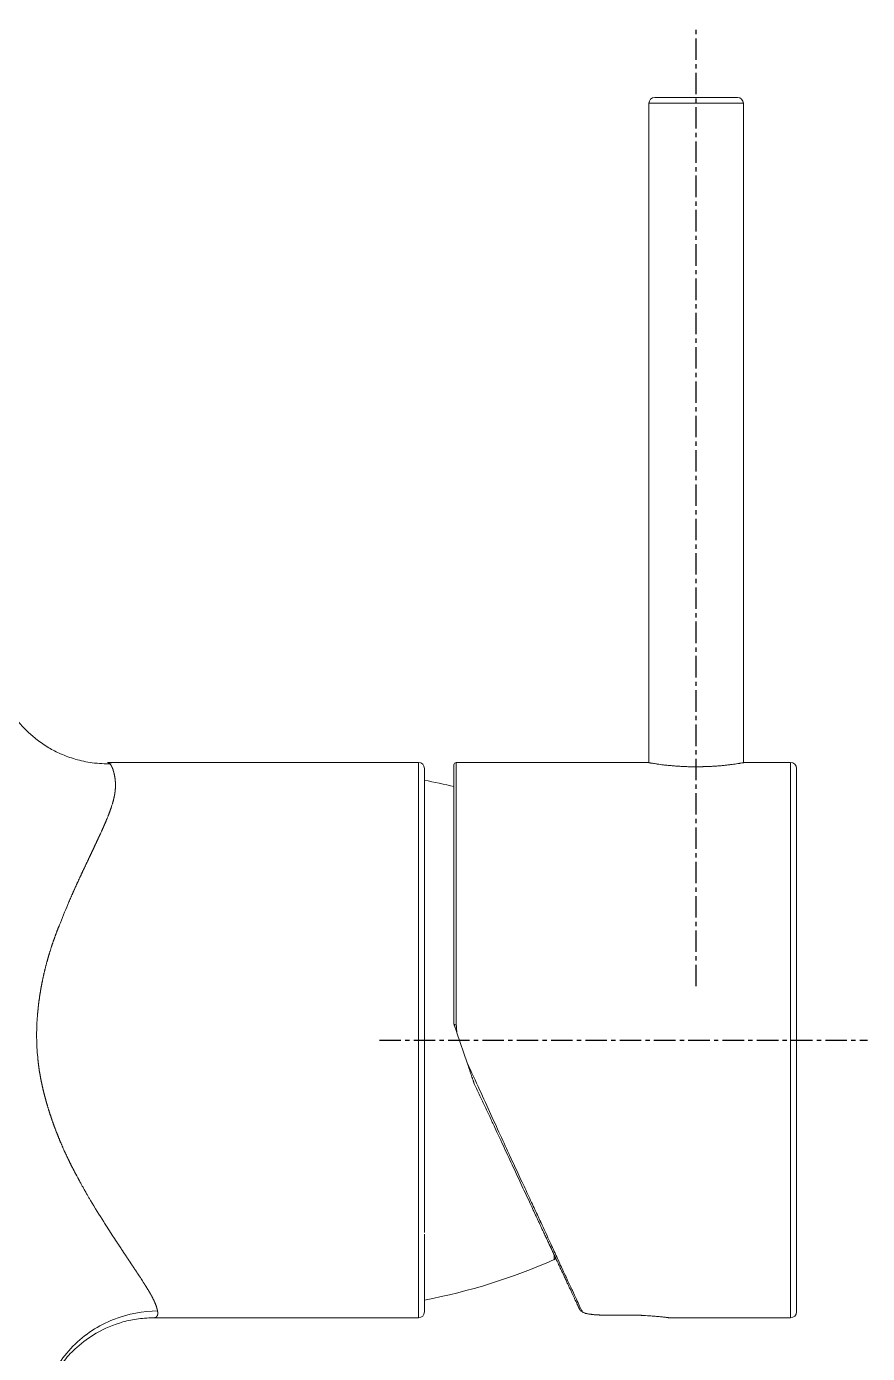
# Model space of a CAD drawing. Header units: inches. Extents: x 21126 to 21898, y -6726 to -5634.
# Drawn here: x 21297.1 to 21368.3, y -6218.8 to -6106.5 of the extents above; entities that cross this region are included whole.
import ezdxf

# ---------------------------------------------------------------- set-up
doc = ezdxf.new("R2010")
doc.units = ezdxf.units.IN
doc.header["$LTSCALE"] = 4.84
doc.header["$MEASUREMENT"] = 0
doc.linetypes.add('CENTER', pattern=[0.6, 0.375, -0.075, 0.075, -0.075])
doc.linetypes.add('CENTER2', pattern=[28.575, 19.05, -3.175, 3.175, -3.175])
doc.layers.get('0').update_dxf_attribs({"linetype": 'CONTINUOUS', "lineweight": 13})
doc.layers.add('2', color=1, linetype='CENTER2')

msp = doc.modelspace()

# ---------------------------------------------------------------- linework, layer by layer
at = {"linetype": 'Continuous'}
for p, q in [((21349.76, -6113.01), (21353.76, -6113.01)), ((21349.76, -6113.01), (21349.76, -6168.83)), ((21353.76, -6112.51), (21350.26, -6112.51)), ((21357.26, -6112.51), (21353.76, -6112.51)), ((21353.76, -6113.01), (21357.76, -6113.01)), ((21357.76, -6168.83), (21357.76, -6113.01)), ((21303.92, -6168.81), (21330.26, -6168.81)), ((21330.26, -6168.81), (21330.26, -6175.7)), ((21333.26, -6169.01), (21333.26, -6190.97)), ((21333.46, -6168.81), (21333.46, -6190.97)), ((21349.66, -6168.81), (21333.46, -6168.81)), ((21361.76, -6168.81), (21357.81, -6168.81)), ((21361.76, -6168.81), (21361.76, -6215.81)), ((21362.26, -6169.31), (21362.26, -6215.31)), ((21330.76, -6170.31), (21330.76, -6170.83)), ((21330.76, -6172.18), (21330.76, -6172.86)), ((21330.26, -6175.7), (21330.26, -6192.31)), ((21330.76, -6177.03), (21330.76, -6179.4)), ((21330.76, -6185.78), (21330.76, -6187.54)), ((21334.38, -6194.24), (21333.51, -6191.69)), ((21330.26, -6192.31), (21330.26, -6208.93)), ((21330.76, -6193.73), (21330.76, -6196.69)), ((21330.76, -6203.35), (21330.76, -6204.84)), ((21330.26, -6208.93), (21330.26, -6215.81)), ((21330.76, -6209.99), (21330.76, -6208.72)), ((21330.76, -6209.99), (21330.76, -6211.37)), ((21341.74, -6210.57), (21341.74, -6210.89)), ((21346.15, -6215.59), (21348.26, -6215.59)), ((21346.23, -6215.59), (21348.26, -6215.59)), ((21348.26, -6215.59), (21348.26, -6215.59)), ((21348.26, -6215.59), (21348.26, -6215.59)), ((21330.26, -6215.81), (21307.82, -6215.81)), ((21307.82, -6215.81), (21330.26, -6215.81)), ((21351.46, -6215.81), (21361.76, -6215.81))]:
    msp.add_line(p, q, dxfattribs=at)
for centre, radius, start, end in [((21350.26, -6113.01), 0.5, 90, 180), ((21357.26, -6113.01), 0.5, 0, 90), ((21330.26, -6169.31), 0.5, 0, 90), ((21333.46, -6169.01), 0.2, 90, 180), ((21361.76, -6169.31), 0.5, 0, 90), ((21321.47, -6219.44), 50, 76.353, 79.2841), ((21321.47, -6165.18), 50, 280.7159, 293.9144), ((21341.61, -6210.62), 0.3, 293.9142, 329.9257), ((21330.26, -6215.31), 0.5, 270, 0), ((21361.76, -6215.31), 0.5, 270, 0)]:
    msp.add_arc(centre, radius, start, end, dxfattribs=at)
msp.add_ellipse((21333.46, -6190.98), major_axis=(0.2, 0), ratio=0.057089, start_param=1.570796, end_param=2.976802, dxfattribs=at)
for points, degree, knots in [([(21304.25, -6168.91), (21303.71, -6168.93), (21302.68, -6168.87), (21301.24, -6168.57), (21300.01, -6168.12), (21298.92, -6167.56), (21298, -6166.93), (21297.18, -6166.23), (21296.39, -6165.41), (21295.77, -6164.55), (21295.32, -6163.77), (21295.05, -6163.2), (21294.84, -6162.66), (21294.69, -6162.18), (21294.62, -6161.82), (21294.61, -6161.67), (21294.61, -6161.63)], 3, [0, 0, 0, 0, 0.090441, 0.173996, 0.248688, 0.31309, 0.381424, 0.441282, 0.500122, 0.586338, 0.632955, 0.687804, 0.752592, 0.828422, 0.915735, 1, 1, 1, 1]), ([(21303.92, -6168.81), (21303.92, -6168.81), (21303.93, -6168.81), (21303.93, -6168.82), (21303.94, -6168.82), (21303.95, -6168.82), (21303.96, -6168.82), (21303.97, -6168.82), (21303.97, -6168.82), (21303.98, -6168.82), (21303.99, -6168.83), (21304, -6168.83), (21304.01, -6168.83), (21304.01, -6168.83), (21304.02, -6168.84), (21304.03, -6168.84), (21304.04, -6168.85), (21304.05, -6168.85), (21304.05, -6168.86), (21304.06, -6168.86), (21304.07, -6168.87), (21304.08, -6168.87), (21304.09, -6168.88), (21304.09, -6168.88), (21304.1, -6168.89), (21304.11, -6168.9), (21304.12, -6168.9), (21304.12, -6168.91), (21304.13, -6168.91), (21304.13, -6168.92)], 3, [0, 0, 0, 0, 0.036539, 0.073185, 0.109939, 0.146799, 0.183767, 0.220843, 0.258025, 0.295315, 0.332712, 0.370217, 0.407829, 0.445548, 0.483374, 0.521308, 0.559349, 0.597497, 0.635752, 0.674115, 0.712586, 0.751163, 0.789848, 0.82864, 0.86754, 0.906547, 0.945661, 0.984882, 1, 1, 1, 1]), ([(21304.13, -6168.92), (21304.13, -6168.92), (21304.14, -6168.92), (21304.14, -6168.93), (21304.15, -6168.94), (21304.16, -6168.95), (21304.16, -6168.95), (21304.17, -6168.96)], 3, [0, 0, 0, 0, 0.132598, 0.348567, 0.565123, 0.782268, 1, 1, 1, 1]), ([(21304.19, -6168.98), (21304.19, -6168.99), (21304.2, -6168.99), (21304.2, -6169), (21304.21, -6169.01), (21304.22, -6169.02), (21304.22, -6169.03), (21304.23, -6169.04), (21304.23, -6169.05), (21304.24, -6169.06), (21304.25, -6169.07), (21304.25, -6169.08), (21304.26, -6169.09), (21304.26, -6169.1), (21304.27, -6169.11), (21304.27, -6169.12), (21304.28, -6169.13), (21304.28, -6169.14), (21304.29, -6169.15), (21304.29, -6169.16), (21304.3, -6169.17), (21304.3, -6169.18), (21304.31, -6169.19), (21304.31, -6169.2), (21304.32, -6169.21), (21304.32, -6169.22), (21304.33, -6169.24), (21304.33, -6169.25), (21304.34, -6169.26), (21304.34, -6169.27), (21304.35, -6169.28), (21304.35, -6169.29), (21304.36, -6169.3), (21304.36, -6169.31), (21304.36, -6169.32), (21304.36, -6169.32)], 3, [0, 0, 0, 0, 0.035481, 0.070638, 0.105472, 0.139982, 0.174168, 0.208031, 0.24157, 0.274785, 0.307677, 0.340245, 0.37249, 0.404411, 0.436008, 0.467282, 0.498232, 0.528859, 0.559162, 0.589141, 0.618797, 0.648129, 0.677138, 0.705822, 0.734184, 0.762222, 0.789936, 0.817326, 0.844393, 0.871137, 0.897556, 0.923653, 0.949425, 0.974874, 1, 1, 1, 1]), ([(21304.39, -6169.39), (21304.39, -6169.4), (21304.4, -6169.41), (21304.4, -6169.42), (21304.41, -6169.44), (21304.41, -6169.46), (21304.42, -6169.48), (21304.42, -6169.5), (21304.43, -6169.52), (21304.44, -6169.54), (21304.44, -6169.55), (21304.45, -6169.57), (21304.45, -6169.59), (21304.46, -6169.61), (21304.46, -6169.63), (21304.47, -6169.65), (21304.47, -6169.67), (21304.48, -6169.7), (21304.48, -6169.72), (21304.49, -6169.74), (21304.49, -6169.76), (21304.5, -6169.78), (21304.5, -6169.8), (21304.51, -6169.83), (21304.51, -6169.85), (21304.52, -6169.86), (21304.52, -6169.87)], 3, [0, 0, 0, 0, 0.041802, 0.083593, 0.125372, 0.167139, 0.208894, 0.250637, 0.292368, 0.334087, 0.375795, 0.417491, 0.459175, 0.500847, 0.542508, 0.584156, 0.625793, 0.667419, 0.709032, 0.750634, 0.792224, 0.833803, 0.875369, 0.916925, 0.958468, 1, 1, 1, 1]), ([(21349.66, -6168.81), (21349.66, -6168.81), (21349.67, -6168.81), (21349.7, -6168.82), (21349.74, -6168.82), (21349.8, -6168.83), (21349.85, -6168.84), (21349.86, -6168.84), (21349.88, -6168.85), (21349.89, -6168.85), (21349.93, -6168.85), (21349.95, -6168.86), (21350.03, -6168.87), (21350.14, -6168.89), (21350.28, -6168.91), (21350.39, -6168.93), (21350.45, -6168.93), (21350.51, -6168.94), (21350.55, -6168.95), (21350.57, -6168.95), (21350.68, -6168.97), (21350.86, -6168.99), (21351.16, -6169.03), (21351.37, -6169.05), (21351.54, -6169.06), (21351.6, -6169.07), (21351.71, -6169.08), (21351.77, -6169.09), (21351.95, -6169.1), (21352.19, -6169.12), (21352.44, -6169.13), (21352.63, -6169.14), (21352.7, -6169.15), (21352.8, -6169.15), (21352.83, -6169.15), (21352.9, -6169.15), (21352.93, -6169.16), (21353.09, -6169.16), (21353.36, -6169.17), (21353.63, -6169.17), (21353.9, -6169.17), (21354.03, -6169.17), (21354.2, -6169.17), (21354.23, -6169.17), (21354.3, -6169.16), (21354.4, -6169.16), (21354.5, -6169.16), (21354.7, -6169.15), (21354.96, -6169.14), (21355.21, -6169.13), (21355.39, -6169.11), (21355.46, -6169.11), (21355.58, -6169.1), (21355.64, -6169.1), (21355.82, -6169.08), (21356.05, -6169.06), (21356.26, -6169.04), (21356.41, -6169.02), (21356.49, -6169.01), (21356.57, -6169), (21356.61, -6169), (21356.64, -6168.99), (21356.76, -6168.98), (21356.85, -6168.97), (21357.02, -6168.94), (21357.18, -6168.92), (21357.31, -6168.9), (21357.39, -6168.89), (21357.41, -6168.89), (21357.44, -6168.88), (21357.45, -6168.88), (21357.5, -6168.87), (21357.52, -6168.87), (21357.6, -6168.85), (21357.69, -6168.84), (21357.76, -6168.83), (21357.8, -6168.82), (21357.81, -6168.82), (21357.83, -6168.82), (21357.84, -6168.82), (21357.84, -6168.81), (21357.86, -6168.81), (21357.86, -6168.81), (21357.86, -6168.81), (21357.86, -6168.81), (21357.86, -6168.81)], 3, [0, 0, 0, 0, 0.031245, 0.031245, 0.06249, 0.093736, 0.093736, 0.101547, 0.101547, 0.109358, 0.109358, 0.124981, 0.124981, 0.156226, 0.187471, 0.187471, 0.203094, 0.210905, 0.210905, 0.218716, 0.218716, 0.249962, 0.281207, 0.312452, 0.312452, 0.328075, 0.328075, 0.343697, 0.343697, 0.374942, 0.406188, 0.406188, 0.42181, 0.42181, 0.429622, 0.429622, 0.437433, 0.437433, 0.468678, 0.499923, 0.499923, 0.531168, 0.531168, 0.53898, 0.53898, 0.546791, 0.562414, 0.562414, 0.593659, 0.624904, 0.624904, 0.640527, 0.640527, 0.656149, 0.656149, 0.687394, 0.71864, 0.71864, 0.734262, 0.742074, 0.742074, 0.749885, 0.749885, 0.78113, 0.78113, 0.812375, 0.84362, 0.84362, 0.851432, 0.851432, 0.859243, 0.859243, 0.874866, 0.874866, 0.906111, 0.937356, 0.937356, 0.952979, 0.96079, 0.96079, 0.968601, 0.968601, 0.999847, 0.999847, 1, 1, 1, 1]), ([(21304.61, -6170.65), (21304.61, -6170.66), (21304.61, -6170.68), (21304.61, -6170.7), (21304.61, -6170.73), (21304.61, -6170.75), (21304.61, -6170.78), (21304.61, -6170.8), (21304.61, -6170.83), (21304.61, -6170.85), (21304.61, -6170.88), (21304.6, -6170.91), (21304.6, -6170.93), (21304.6, -6170.96), (21304.6, -6170.98), (21304.6, -6171.01), (21304.6, -6171.04), (21304.59, -6171.06), (21304.59, -6171.09), (21304.59, -6171.12), (21304.59, -6171.15), (21304.58, -6171.17), (21304.58, -6171.2), (21304.58, -6171.23), (21304.57, -6171.25), (21304.57, -6171.28), (21304.57, -6171.31), (21304.56, -6171.34), (21304.56, -6171.37), (21304.55, -6171.39), (21304.55, -6171.42), (21304.55, -6171.45), (21304.54, -6171.48), (21304.54, -6171.51), (21304.53, -6171.54), (21304.53, -6171.57), (21304.52, -6171.6), (21304.52, -6171.63), (21304.51, -6171.65), (21304.5, -6171.68), (21304.5, -6171.71), (21304.49, -6171.74), (21304.48, -6171.77), (21304.48, -6171.8), (21304.47, -6171.83), (21304.46, -6171.86), (21304.46, -6171.89), (21304.45, -6171.92), (21304.44, -6171.95), (21304.43, -6171.98), (21304.43, -6172.01), (21304.42, -6172.05), (21304.41, -6172.08), (21304.4, -6172.11), (21304.39, -6172.14), (21304.39, -6172.17), (21304.38, -6172.2), (21304.37, -6172.23), (21304.36, -6172.26), (21304.35, -6172.29), (21304.35, -6172.3)], 3, [0, 0, 0, 0, 0.017624, 0.035233, 0.052825, 0.070402, 0.087963, 0.105509, 0.12304, 0.140555, 0.158056, 0.175541, 0.193012, 0.210468, 0.22791, 0.245337, 0.262751, 0.28015, 0.297535, 0.314906, 0.332264, 0.349608, 0.366938, 0.384256, 0.40156, 0.418851, 0.43613, 0.453395, 0.470648, 0.487889, 0.505117, 0.522333, 0.539537, 0.556729, 0.573909, 0.591078, 0.608235, 0.625381, 0.642516, 0.659639, 0.676752, 0.693853, 0.710944, 0.728025, 0.745095, 0.762155, 0.779205, 0.796245, 0.813275, 0.830296, 0.847307, 0.864308, 0.8813, 0.898284, 0.915258, 0.932223, 0.94918, 0.966128, 0.983068, 1, 1, 1, 1]), ([(21304.52, -6169.87), (21304.52, -6169.88), (21304.52, -6169.89), (21304.53, -6169.92), (21304.53, -6169.94), (21304.53, -6169.96), (21304.54, -6169.99), (21304.54, -6170.01), (21304.55, -6170.03), (21304.55, -6170.06), (21304.55, -6170.08), (21304.56, -6170.11), (21304.56, -6170.13), (21304.57, -6170.16), (21304.57, -6170.19), (21304.57, -6170.2), (21304.57, -6170.21)], 3, [0, 0, 0, 0, 0.068606, 0.137647, 0.207121, 0.277029, 0.347372, 0.418149, 0.48936, 0.561005, 0.633084, 0.705599, 0.778547, 0.85193, 0.925748, 1, 1, 1, 1]), ([(21304.59, -6170.3), (21304.59, -6170.31), (21304.59, -6170.33), (21304.59, -6170.35), (21304.59, -6170.38), (21304.59, -6170.4), (21304.6, -6170.43), (21304.6, -6170.45), (21304.6, -6170.48), (21304.6, -6170.51), (21304.6, -6170.54), (21304.6, -6170.56), (21304.61, -6170.59), (21304.61, -6170.61), (21304.61, -6170.62)], 3, [0, 0, 0, 0, 0.079387, 0.15949, 0.240309, 0.321846, 0.4041, 0.487071, 0.570761, 0.65517, 0.740298, 0.826145, 0.912712, 1, 1, 1, 1]), ([(21330.76, -6169.78), (21330.76, -6169.91), (21330.76, -6170.06), (21330.76, -6170.2), (21330.76, -6170.38), (21330.76, -6170.54), (21330.76, -6170.9), (21330.76, -6171.08)], 2, [0, 0, 0, 0.25, 0.25, 0.5, 0.5, 0.75, 1, 1, 1]), ([(21304.28, -6172.53), (21304.27, -6172.54), (21304.26, -6172.57), (21304.25, -6172.6), (21304.24, -6172.64), (21304.23, -6172.67), (21304.22, -6172.71), (21304.2, -6172.74), (21304.19, -6172.78), (21304.18, -6172.82), (21304.16, -6172.86), (21304.15, -6172.89), (21304.14, -6172.93), (21304.12, -6172.97), (21304.11, -6173.01), (21304.09, -6173.05), (21304.08, -6173.09), (21304.06, -6173.13), (21304.05, -6173.17), (21304.03, -6173.21), (21304.01, -6173.25), (21304, -6173.3), (21303.99, -6173.33), (21303.98, -6173.34)], 3, [0, 0, 0, 0, 0.044273, 0.088879, 0.133817, 0.179089, 0.224694, 0.270633, 0.316906, 0.363514, 0.410456, 0.457734, 0.505348, 0.553297, 0.601582, 0.650204, 0.699162, 0.748458, 0.798091, 0.848061, 0.898369, 0.949015, 1, 1, 1, 1]), ([(21303.89, -6173.57), (21303.88, -6173.58), (21303.87, -6173.61), (21303.85, -6173.65), (21303.83, -6173.7), (21303.82, -6173.74), (21303.8, -6173.79), (21303.78, -6173.83), (21303.76, -6173.88), (21303.74, -6173.92), (21303.72, -6173.96), (21303.7, -6174.01), (21303.68, -6174.06), (21303.66, -6174.1), (21303.64, -6174.15), (21303.62, -6174.19), (21303.6, -6174.24), (21303.58, -6174.28), (21303.56, -6174.33), (21303.54, -6174.38), (21303.52, -6174.42), (21303.5, -6174.47), (21303.48, -6174.52), (21303.45, -6174.56), (21303.43, -6174.61), (21303.42, -6174.64), (21303.41, -6174.66)], 3, [0, 0, 0, 0, 0.041301, 0.082632, 0.123993, 0.165386, 0.20681, 0.248265, 0.289751, 0.331269, 0.372819, 0.414401, 0.456015, 0.497661, 0.53934, 0.581052, 0.622796, 0.664573, 0.706383, 0.748227, 0.790105, 0.832016, 0.87396, 0.915939, 0.957952, 1, 1, 1, 1]), ([(21330.76, -6173.15), (21330.76, -6173.51), (21330.76, -6173.87), (21330.76, -6174.22), (21330.76, -6174.61), (21330.76, -6174.98), (21330.76, -6175.72), (21330.76, -6176.05)], 2, [0, 0, 0, 0.25, 0.25, 0.5, 0.5, 0.75, 1, 1, 1]), ([(21303.33, -6174.84), (21303.32, -6174.86), (21303.31, -6174.89), (21303.29, -6174.93), (21303.26, -6174.98), (21303.24, -6175.03), (21303.22, -6175.08), (21303.2, -6175.12), (21303.18, -6175.17), (21303.15, -6175.22), (21303.13, -6175.27), (21303.11, -6175.32), (21303.08, -6175.37), (21303.06, -6175.42), (21303.04, -6175.47), (21303.01, -6175.52), (21302.99, -6175.57), (21302.96, -6175.63), (21302.94, -6175.68), (21302.91, -6175.73), (21302.89, -6175.78), (21302.86, -6175.84), (21302.84, -6175.89), (21302.81, -6175.94), (21302.79, -6176), (21302.76, -6176.05), (21302.74, -6176.11), (21302.71, -6176.16), (21302.68, -6176.22), (21302.66, -6176.28), (21302.63, -6176.33), (21302.6, -6176.39), (21302.58, -6176.45), (21302.55, -6176.5), (21302.52, -6176.56), (21302.49, -6176.62), (21302.47, -6176.68), (21302.44, -6176.74), (21302.41, -6176.8), (21302.38, -6176.86), (21302.35, -6176.92), (21302.32, -6176.98), (21302.3, -6177.04), (21302.27, -6177.1), (21302.24, -6177.17), (21302.21, -6177.23), (21302.18, -6177.29), (21302.15, -6177.35), (21302.12, -6177.42), (21302.09, -6177.48), (21302.06, -6177.55), (21302.03, -6177.61), (21302, -6177.68), (21301.96, -6177.74), (21301.93, -6177.81), (21301.9, -6177.87), (21301.87, -6177.94), (21301.84, -6178.01), (21301.81, -6178.08), (21301.78, -6178.12), (21301.77, -6178.14)], 3, [0, 0, 0, 0, 0.015269, 0.030607, 0.046014, 0.061489, 0.077033, 0.092647, 0.108329, 0.12408, 0.1399, 0.155789, 0.171747, 0.187774, 0.20387, 0.220035, 0.236269, 0.252573, 0.268945, 0.285387, 0.301898, 0.318478, 0.335127, 0.351846, 0.368634, 0.385491, 0.402417, 0.419413, 0.436478, 0.453613, 0.470817, 0.48809, 0.505433, 0.522845, 0.540327, 0.557878, 0.575499, 0.593189, 0.610949, 0.628779, 0.646678, 0.664646, 0.682684, 0.700792, 0.71897, 0.737217, 0.755534, 0.77392, 0.792376, 0.810902, 0.829498, 0.848163, 0.866899, 0.885704, 0.904578, 0.923523, 0.942537, 0.961622, 0.980776, 1, 1, 1, 1]), ([(21301.57, -6178.58), (21301.56, -6178.6), (21301.54, -6178.64), (21301.51, -6178.71), (21301.48, -6178.77), (21301.45, -6178.84), (21301.42, -6178.91), (21301.39, -6178.97), (21301.36, -6179.04), (21301.33, -6179.11), (21301.3, -6179.17), (21301.27, -6179.24), (21301.24, -6179.31), (21301.2, -6179.38), (21301.17, -6179.45), (21301.14, -6179.52), (21301.11, -6179.59), (21301.08, -6179.66), (21301.05, -6179.73), (21301.02, -6179.8), (21300.99, -6179.87), (21300.96, -6179.94), (21300.92, -6180.01), (21300.89, -6180.08), (21300.86, -6180.15), (21300.84, -6180.2), (21300.83, -6180.23)], 3, [0, 0, 0, 0, 0.040538, 0.081173, 0.121907, 0.162739, 0.203669, 0.244698, 0.285824, 0.327049, 0.368372, 0.409793, 0.451313, 0.49293, 0.534646, 0.57646, 0.618372, 0.660382, 0.702491, 0.744698, 0.787003, 0.829406, 0.871907, 0.914506, 0.957204, 1, 1, 1, 1]), ([(21301.77, -6178.14), (21301.77, -6178.15), (21301.76, -6178.18), (21301.73, -6178.24), (21301.7, -6178.3), (21301.68, -6178.35), (21301.66, -6178.4), (21301.64, -6178.43), (21301.62, -6178.47), (21301.61, -6178.5), (21301.59, -6178.54), (21301.58, -6178.57), (21301.57, -6178.58)], 3, [0, 0, 0, 0, 0.051814, 0.203031, 0.375777, 0.499728, 0.582887, 0.666133, 0.749467, 0.83289, 0.916401, 1, 1, 1, 1]), ([(21330.76, -6179.62), (21330.76, -6180.15), (21330.76, -6180.64), (21330.76, -6181.13), (21330.76, -6181.66), (21330.76, -6182.14), (21330.76, -6183.1), (21330.76, -6183.52)], 2, [0, 0, 0, 0.25, 0.25, 0.5, 0.5, 0.75, 1, 1, 1]), ([(21299.84, -6182.62), (21299.83, -6182.64), (21299.81, -6182.68), (21299.79, -6182.74), (21299.76, -6182.81), (21299.74, -6182.87), (21299.72, -6182.93), (21299.69, -6183), (21299.67, -6183.06), (21299.64, -6183.12), (21299.62, -6183.18), (21299.6, -6183.24), (21299.57, -6183.31), (21299.55, -6183.37), (21299.53, -6183.43), (21299.51, -6183.49), (21299.48, -6183.55), (21299.46, -6183.61), (21299.44, -6183.67), (21299.42, -6183.73), (21299.4, -6183.79), (21299.38, -6183.85), (21299.35, -6183.91), (21299.33, -6183.97), (21299.31, -6184.03), (21299.29, -6184.09), (21299.27, -6184.15), (21299.25, -6184.21), (21299.23, -6184.27), (21299.21, -6184.32), (21299.2, -6184.36), (21299.19, -6184.38)], 3, [0, 0, 0, 0, 0.036798, 0.073431, 0.109897, 0.146198, 0.182332, 0.218301, 0.254105, 0.289743, 0.325215, 0.360522, 0.395664, 0.43064, 0.465451, 0.500096, 0.534577, 0.568892, 0.603042, 0.637028, 0.670848, 0.704504, 0.737995, 0.771321, 0.804483, 0.83748, 0.870312, 0.902981, 0.935485, 0.967824, 1, 1, 1, 1]), ([(21299.07, -6184.78), (21299.06, -6184.8), (21299.05, -6184.84), (21299.03, -6184.91), (21299.01, -6184.98), (21298.98, -6185.05), (21298.97, -6185.11), (21298.95, -6185.18), (21298.93, -6185.25), (21298.91, -6185.32), (21298.89, -6185.38), (21298.87, -6185.45), (21298.85, -6185.52), (21298.83, -6185.59), (21298.81, -6185.65), (21298.79, -6185.72), (21298.77, -6185.79), (21298.76, -6185.86), (21298.74, -6185.93), (21298.72, -6185.99), (21298.7, -6186.06), (21298.69, -6186.13), (21298.67, -6186.2), (21298.65, -6186.27), (21298.64, -6186.31), (21298.63, -6186.34)], 3, [0, 0, 0, 0, 0.043744, 0.087461, 0.131154, 0.174822, 0.218464, 0.262082, 0.305675, 0.349244, 0.392789, 0.43631, 0.479807, 0.52328, 0.566731, 0.610158, 0.653563, 0.696944, 0.740304, 0.783641, 0.826956, 0.870249, 0.913521, 0.956771, 1, 1, 1, 1]), ([(21298.63, -6186.34), (21298.63, -6186.36), (21298.62, -6186.4), (21298.6, -6186.47), (21298.59, -6186.54), (21298.57, -6186.6), (21298.55, -6186.67), (21298.54, -6186.74), (21298.52, -6186.8), (21298.51, -6186.87), (21298.49, -6186.94), (21298.48, -6187), (21298.47, -6187.05), (21298.47, -6187.07)], 3, [0, 0, 0, 0, 0.091102, 0.182165, 0.273187, 0.36417, 0.455114, 0.546021, 0.63689, 0.727721, 0.818517, 0.909276, 1, 1, 1, 1]), ([(21298.47, -6187.07), (21298.46, -6187.09), (21298.45, -6187.13), (21298.44, -6187.19), (21298.43, -6187.25), (21298.42, -6187.31), (21298.4, -6187.37), (21298.39, -6187.43), (21298.38, -6187.49), (21298.37, -6187.55), (21298.36, -6187.61), (21298.34, -6187.67), (21298.33, -6187.73), (21298.32, -6187.79), (21298.31, -6187.85), (21298.3, -6187.91), (21298.29, -6187.97), (21298.28, -6188.03), (21298.27, -6188.09), (21298.26, -6188.15), (21298.25, -6188.21), (21298.24, -6188.27), (21298.23, -6188.33), (21298.22, -6188.39), (21298.21, -6188.45), (21298.2, -6188.51), (21298.19, -6188.56), (21298.18, -6188.62), (21298.17, -6188.68), (21298.17, -6188.74), (21298.16, -6188.8), (21298.15, -6188.86), (21298.14, -6188.92), (21298.13, -6188.98), (21298.12, -6189.04), (21298.12, -6189.09), (21298.11, -6189.15), (21298.1, -6189.21), (21298.1, -6189.27), (21298.09, -6189.33), (21298.08, -6189.39), (21298.08, -6189.45), (21298.07, -6189.5), (21298.06, -6189.56), (21298.06, -6189.62), (21298.05, -6189.68), (21298.05, -6189.74), (21298.04, -6189.79), (21298.03, -6189.85), (21298.03, -6189.91), (21298.02, -6189.97), (21298.02, -6190.03), (21298.01, -6190.08), (21298.01, -6190.14), (21298.01, -6190.18), (21298.01, -6190.2)], 3, [0, 0, 0, 0, 0.019717, 0.0394, 0.059049, 0.078663, 0.098243, 0.117789, 0.1373, 0.156778, 0.176222, 0.195632, 0.215009, 0.234352, 0.253662, 0.272938, 0.292182, 0.311392, 0.330569, 0.349714, 0.368825, 0.387904, 0.406951, 0.425965, 0.444947, 0.463897, 0.482815, 0.501701, 0.520555, 0.539377, 0.558168, 0.576928, 0.595656, 0.614353, 0.633019, 0.651653, 0.670258, 0.688831, 0.707374, 0.725886, 0.744368, 0.762819, 0.781241, 0.799633, 0.817995, 0.836327, 0.854629, 0.872902, 0.891146, 0.90936, 0.927546, 0.945703, 0.96383, 0.981929, 1, 1, 1, 1]), ([(21330.76, -6187.74), (21330.76, -6188.39), (21330.76, -6188.99), (21330.76, -6189.57), (21330.76, -6190.18), (21330.76, -6190.75), (21330.76, -6191.85), (21330.76, -6192.31)], 2, [0, 0, 0, 0.25, 0.25, 0.5, 0.5, 0.75, 1, 1, 1]), ([(21298.02, -6193.76), (21297.97, -6193.2), (21297.94, -6192.65), (21297.93, -6191.81), (21297.93, -6191.53), (21297.95, -6190.98), (21297.97, -6190.7), (21297.99, -6190.42)], 3, [0, 0, 0, 0, 0.5, 0.5, 0.75, 0.75, 1, 1, 1, 1]), ([(21333.51, -6191.69), (21333.49, -6191.62), (21333.46, -6191.56), (21333.42, -6191.44), (21333.4, -6191.37), (21333.37, -6191.28), (21333.36, -6191.25), (21333.34, -6191.19), (21333.33, -6191.16), (21333.31, -6191.12), (21333.31, -6191.1), (21333.3, -6191.07), (21333.29, -6191.06), (21333.28, -6191.03), (21333.28, -6191.02), (21333.27, -6191), (21333.27, -6191), (21333.27, -6190.99), (21333.27, -6190.98), (21333.27, -6190.98)], 3, [0, 0, 0, 0, 0.25, 0.25, 0.5, 0.5, 0.625, 0.625, 0.75, 0.75, 0.8125, 0.8125, 0.875, 0.875, 0.9375, 0.9375, 0.96875, 0.96875, 1, 1, 1, 1]), ([(21333.46, -6190.97), (21333.46, -6190.98), (21333.46, -6191.01), (21333.46, -6191.05), (21333.46, -6191.09), (21333.47, -6191.13), (21333.47, -6191.17), (21333.47, -6191.21), (21333.47, -6191.25), (21333.47, -6191.29), (21333.47, -6191.33), (21333.48, -6191.37), (21333.48, -6191.41), (21333.48, -6191.45), (21333.49, -6191.49), (21333.49, -6191.53), (21333.49, -6191.57), (21333.5, -6191.61), (21333.5, -6191.65), (21333.51, -6191.67), (21333.51, -6191.69)], 3, [0, 0, 0, 0, 0.055771, 0.111503, 0.167199, 0.222861, 0.278492, 0.334094, 0.38967, 0.445223, 0.500754, 0.556266, 0.611763, 0.667246, 0.722718, 0.778181, 0.833638, 0.889092, 0.944545, 1, 1, 1, 1]), ([(21298.02, -6193.76), (21298.02, -6193.78), (21298.03, -6193.83), (21298.03, -6193.89), (21298.04, -6193.96), (21298.05, -6194.03), (21298.05, -6194.09), (21298.06, -6194.16), (21298.07, -6194.22), (21298.08, -6194.29), (21298.09, -6194.35), (21298.09, -6194.42), (21298.1, -6194.48), (21298.11, -6194.54), (21298.12, -6194.6), (21298.13, -6194.66), (21298.13, -6194.7), (21298.14, -6194.72)], 3, [0, 0, 0, 0, 0.070416, 0.140294, 0.209634, 0.278437, 0.346704, 0.414435, 0.481631, 0.548292, 0.614419, 0.680012, 0.745073, 0.809601, 0.873598, 0.937064, 1, 1, 1, 1]), ([(21334.95, -6195.93), (21334.95, -6195.93), (21334.95, -6195.93), (21334.95, -6195.93), (21334.95, -6195.92), (21334.95, -6195.91), (21334.94, -6195.91), (21334.94, -6195.89), (21334.94, -6195.88), (21334.93, -6195.87), (21334.93, -6195.86), (21334.92, -6195.83), (21334.91, -6195.82), (21334.9, -6195.78), (21334.9, -6195.77), (21334.88, -6195.71), (21334.87, -6195.68), (21334.84, -6195.61), (21334.83, -6195.57), (21334.79, -6195.47), (21334.77, -6195.4), (21334.72, -6195.25), (21334.7, -6195.18), (21334.62, -6194.97), (21334.58, -6194.82), (21334.48, -6194.54), (21334.43, -6194.39), (21334.38, -6194.24)], 3, [0, 0, 0, 0, 0.007813, 0.007813, 0.015625, 0.015625, 0.03125, 0.03125, 0.046875, 0.046875, 0.0625, 0.0625, 0.09375, 0.09375, 0.125, 0.125, 0.1875, 0.1875, 0.25, 0.25, 0.375, 0.375, 0.5, 0.5, 0.75, 0.75, 1, 1, 1, 1]), ([(21334.38, -6194.24), (21334.74, -6195.02), (21335.09, -6195.78), (21335.76, -6197.24), (21336.08, -6197.94), (21336.7, -6199.29), (21337, -6199.94), (21337.57, -6201.18), (21337.84, -6201.77), (21338.36, -6202.9), (21338.61, -6203.43), (21339.08, -6204.45), (21339.31, -6204.93), (21339.73, -6205.83), (21339.93, -6206.26), (21340.21, -6206.85), (21340.3, -6207.05), (21340.43, -6207.33), (21340.49, -6207.47), (21340.56, -6207.62), (21340.6, -6207.7), (21340.62, -6207.74), (21340.63, -6207.76), (21340.63, -6207.77), (21340.63, -6207.77), (21340.63, -6207.78), (21340.64, -6207.78), (21340.64, -6207.78), (21340.64, -6207.78), (21340.64, -6207.78), (21340.64, -6207.78), (21340.87, -6208.28), (21341.09, -6208.75), (21341.5, -6209.66), (21341.7, -6210.09), (21342.08, -6210.91), (21342.25, -6211.29), (21342.58, -6212.01), (21342.74, -6212.34), (21343.03, -6212.97), (21343.16, -6213.25), (21343.41, -6213.78), (21343.52, -6214.02), (21343.72, -6214.46), (21343.81, -6214.65), (21343.97, -6214.99), (21344.04, -6215.14), (21344.1, -6215.26)], 3, [0, 0, 0, 0, 0.0625, 0.0625, 0.125, 0.125, 0.1875, 0.1875, 0.25, 0.25, 0.3125, 0.3125, 0.375, 0.375, 0.4375, 0.4375, 0.46875, 0.46875, 0.484375, 0.492187, 0.496094, 0.498047, 0.499023, 0.499512, 0.499756, 0.499878, 0.499939, 0.499969, 0.499985, 0.499985, 0.5, 0.5, 0.5625, 0.5625, 0.625, 0.625, 0.6875, 0.6875, 0.75, 0.75, 0.8125, 0.8125, 0.875, 0.875, 0.9375, 0.9375, 1, 1, 1, 1]), ([(21298.14, -6194.72), (21298.14, -6194.74), (21298.14, -6194.78), (21298.15, -6194.84), (21298.16, -6194.9), (21298.17, -6194.96), (21298.18, -6195.02), (21298.19, -6195.09), (21298.2, -6195.15), (21298.22, -6195.22), (21298.23, -6195.29), (21298.24, -6195.36), (21298.25, -6195.43), (21298.26, -6195.47), (21298.26, -6195.5)], 3, [0, 0, 0, 0, 0.074673, 0.150918, 0.228736, 0.308127, 0.389093, 0.471634, 0.555751, 0.641445, 0.728716, 0.817565, 0.907993, 1, 1, 1, 1]), ([(21298.26, -6195.5), (21298.27, -6195.51), (21298.28, -6195.55), (21298.29, -6195.61), (21298.3, -6195.66), (21298.31, -6195.72), (21298.32, -6195.78), (21298.33, -6195.84), (21298.35, -6195.9), (21298.35, -6195.94), (21298.36, -6195.96)], 3, [0, 0, 0, 0, 0.118332, 0.238568, 0.360707, 0.484752, 0.610703, 0.738561, 0.868326, 1, 1, 1, 1]), ([(21298.36, -6195.96), (21298.36, -6195.98), (21298.37, -6196.03), (21298.39, -6196.09), (21298.4, -6196.16), (21298.42, -6196.23), (21298.43, -6196.29), (21298.45, -6196.36), (21298.46, -6196.42), (21298.48, -6196.49), (21298.49, -6196.56), (21298.51, -6196.62), (21298.52, -6196.69), (21298.54, -6196.75), (21298.56, -6196.82), (21298.57, -6196.88), (21298.59, -6196.95), (21298.61, -6197.01), (21298.63, -6197.08), (21298.64, -6197.15), (21298.66, -6197.21), (21298.68, -6197.28), (21298.69, -6197.32), (21298.7, -6197.34)], 3, [0, 0, 0, 0, 0.047383, 0.094788, 0.142214, 0.189662, 0.237132, 0.284624, 0.33214, 0.37968, 0.427243, 0.47483, 0.522442, 0.570079, 0.617741, 0.66543, 0.713144, 0.760885, 0.808652, 0.856447, 0.90427, 0.952121, 1, 1, 1, 1]), ([(21298.7, -6197.34), (21298.7, -6197.36), (21298.71, -6197.4), (21298.73, -6197.47), (21298.75, -6197.53), (21298.77, -6197.6), (21298.79, -6197.66), (21298.8, -6197.72), (21298.82, -6197.79), (21298.84, -6197.85), (21298.86, -6197.91), (21298.88, -6197.98), (21298.9, -6198.04), (21298.92, -6198.11), (21298.94, -6198.17), (21298.95, -6198.21), (21298.96, -6198.23)], 3, [0, 0, 0, 0, 0.070303, 0.140777, 0.211423, 0.282241, 0.353232, 0.424397, 0.495735, 0.567247, 0.638934, 0.710795, 0.782832, 0.855045, 0.927434, 1, 1, 1, 1]), ([(21330.76, -6196.89), (21330.76, -6197.51), (21330.76, -6198.07), (21330.76, -6198.62), (21330.76, -6199.18), (21330.76, -6199.7), (21330.76, -6200.69), (21330.76, -6201.11)], 2, [0, 0, 0, 0.25, 0.25, 0.5, 0.5, 0.75, 1, 1, 1]), ([(21298.96, -6198.23), (21298.97, -6198.26), (21298.98, -6198.3), (21299, -6198.37), (21299.02, -6198.43), (21299.04, -6198.5), (21299.06, -6198.56), (21299.08, -6198.63), (21299.11, -6198.69), (21299.13, -6198.76), (21299.15, -6198.83), (21299.17, -6198.89), (21299.19, -6198.96), (21299.22, -6199.02), (21299.24, -6199.09), (21299.26, -6199.15), (21299.28, -6199.22), (21299.31, -6199.28), (21299.32, -6199.33), (21299.33, -6199.35)], 3, [0, 0, 0, 0, 0.058549, 0.117131, 0.175746, 0.234394, 0.293076, 0.351792, 0.410543, 0.469328, 0.528148, 0.587003, 0.645893, 0.70482, 0.763783, 0.822782, 0.881817, 0.94089, 1, 1, 1, 1]), ([(21299.33, -6199.35), (21299.34, -6199.37), (21299.35, -6199.41), (21299.38, -6199.48), (21299.4, -6199.54), (21299.42, -6199.61), (21299.45, -6199.67), (21299.47, -6199.74), (21299.5, -6199.8), (21299.52, -6199.86), (21299.55, -6199.93), (21299.56, -6199.97), (21299.57, -6199.99)], 3, [0, 0, 0, 0, 0.099707, 0.199479, 0.299314, 0.399215, 0.499181, 0.599212, 0.699309, 0.799473, 0.899703, 1, 1, 1, 1]), ([(21299.57, -6199.99), (21299.58, -6200.02), (21299.6, -6200.06), (21299.62, -6200.13), (21299.65, -6200.19), (21299.67, -6200.26), (21299.7, -6200.33), (21299.73, -6200.4), (21299.76, -6200.46), (21299.78, -6200.53), (21299.81, -6200.6), (21299.84, -6200.67), (21299.87, -6200.73), (21299.89, -6200.8), (21299.92, -6200.87), (21299.95, -6200.94), (21299.98, -6201.01), (21300.01, -6201.07), (21300.04, -6201.14), (21300.07, -6201.21), (21300.1, -6201.28), (21300.13, -6201.35), (21300.15, -6201.39), (21300.16, -6201.41)], 3, [0, 0, 0, 0, 0.046396, 0.092914, 0.139553, 0.186313, 0.233196, 0.280201, 0.327327, 0.374576, 0.421947, 0.469441, 0.517058, 0.564797, 0.612659, 0.660645, 0.708753, 0.756985, 0.805341, 0.85382, 0.902423, 0.951149, 1, 1, 1, 1]), ([(21300.27, -6201.67), (21300.28, -6201.69), (21300.3, -6201.73), (21300.33, -6201.8), (21300.36, -6201.86), (21300.39, -6201.92), (21300.42, -6201.99), (21300.45, -6202.05), (21300.48, -6202.12), (21300.51, -6202.18), (21300.54, -6202.24), (21300.57, -6202.31), (21300.6, -6202.37), (21300.63, -6202.44), (21300.66, -6202.5), (21300.69, -6202.56), (21300.72, -6202.63), (21300.75, -6202.69), (21300.79, -6202.75), (21300.82, -6202.82), (21300.85, -6202.88), (21300.88, -6202.94), (21300.91, -6203.01), (21300.94, -6203.07), (21300.98, -6203.13), (21301.01, -6203.2), (21301.04, -6203.26), (21301.07, -6203.32), (21301.11, -6203.38), (21301.14, -6203.45), (21301.16, -6203.49), (21301.17, -6203.51)], 3, [0, 0, 0, 0, 0.033861, 0.067765, 0.101714, 0.135706, 0.169743, 0.203823, 0.237948, 0.272117, 0.30633, 0.340588, 0.37489, 0.409237, 0.443628, 0.478063, 0.512544, 0.547069, 0.581639, 0.616254, 0.650914, 0.685619, 0.720369, 0.755164, 0.790005, 0.82489, 0.859821, 0.894798, 0.92982, 0.964887, 1, 1, 1, 1]), ([(21301.49, -6204.1), (21301.5, -6204.12), (21301.52, -6204.16), (21301.56, -6204.23), (21301.6, -6204.3), (21301.64, -6204.38), (21301.69, -6204.46), (21301.74, -6204.56), (21301.8, -6204.66), (21301.86, -6204.77), (21301.93, -6204.9), (21302.01, -6205.03), (21302.09, -6205.17), (21302.16, -6205.31), (21302.24, -6205.43), (21302.3, -6205.54), (21302.34, -6205.62), (21302.36, -6205.65)], 3, [0, 0, 0, 0, 0.035789, 0.076514, 0.122175, 0.172772, 0.228305, 0.288774, 0.354178, 0.424519, 0.499795, 0.596721, 0.688224, 0.774303, 0.854958, 0.930191, 1, 1, 1, 1]), ([(21330.76, -6205.01), (21330.76, -6205.57), (21330.76, -6206.05), (21330.76, -6206.53), (21330.76, -6207), (21330.76, -6207.44), (21330.76, -6208.25), (21330.76, -6208.58)], 2, [0, 0, 0, 0.25, 0.25, 0.5, 0.5, 0.75, 1, 1, 1]), ([(21303.68, -6207.81), (21303.69, -6207.83), (21303.72, -6207.87), (21303.75, -6207.92), (21303.79, -6207.98), (21303.83, -6208.04), (21303.86, -6208.09), (21303.9, -6208.15), (21303.94, -6208.2), (21303.97, -6208.26), (21304.01, -6208.32), (21304.04, -6208.37), (21304.08, -6208.43), (21304.12, -6208.48), (21304.15, -6208.54), (21304.19, -6208.59), (21304.22, -6208.65), (21304.26, -6208.7), (21304.29, -6208.75), (21304.33, -6208.81), (21304.36, -6208.86), (21304.4, -6208.92), (21304.43, -6208.97), (21304.47, -6209.02), (21304.5, -6209.08), (21304.54, -6209.13), (21304.57, -6209.18), (21304.61, -6209.23), (21304.64, -6209.29), (21304.68, -6209.34), (21304.71, -6209.39), (21304.74, -6209.44), (21304.77, -6209.48), (21304.78, -6209.49)], 3, [0, 0, 0, 0, 0.032515, 0.065012, 0.097492, 0.129955, 0.1624, 0.194829, 0.227239, 0.259633, 0.292009, 0.324369, 0.356711, 0.389036, 0.421344, 0.453634, 0.485908, 0.518165, 0.550405, 0.582628, 0.614834, 0.647023, 0.679196, 0.711351, 0.74349, 0.775612, 0.807717, 0.839806, 0.871878, 0.903933, 0.935972, 0.967994, 1, 1, 1, 1]), ([(21304.78, -6209.49), (21304.79, -6209.51), (21304.81, -6209.54), (21304.84, -6209.59), (21304.88, -6209.65), (21304.91, -6209.7), (21304.95, -6209.75), (21304.99, -6209.81), (21305.03, -6209.87), (21305.07, -6209.93), (21305.11, -6209.99), (21305.15, -6210.06), (21305.19, -6210.12), (21305.24, -6210.19), (21305.27, -6210.23), (21305.28, -6210.26)], 3, [0, 0, 0, 0, 0.062332, 0.127095, 0.194289, 0.263915, 0.335973, 0.410463, 0.487386, 0.56674, 0.648527, 0.732746, 0.819398, 0.908483, 1, 1, 1, 1]), ([(21305.28, -6210.26), (21305.29, -6210.27), (21305.31, -6210.3), (21305.34, -6210.35), (21305.37, -6210.39), (21305.4, -6210.44), (21305.43, -6210.48), (21305.46, -6210.52), (21305.49, -6210.57), (21305.52, -6210.61), (21305.55, -6210.65), (21305.57, -6210.7), (21305.6, -6210.74), (21305.63, -6210.78), (21305.66, -6210.82), (21305.69, -6210.86), (21305.71, -6210.91), (21305.74, -6210.95), (21305.77, -6210.99), (21305.8, -6211.03), (21305.82, -6211.07), (21305.85, -6211.11), (21305.88, -6211.15), (21305.9, -6211.19), (21305.93, -6211.23), (21305.95, -6211.27), (21305.98, -6211.31), (21306.01, -6211.35), (21306.03, -6211.38), (21306.06, -6211.42), (21306.08, -6211.46), (21306.11, -6211.5), (21306.13, -6211.54), (21306.16, -6211.57), (21306.18, -6211.61), (21306.21, -6211.65), (21306.23, -6211.68), (21306.25, -6211.72), (21306.28, -6211.76), (21306.3, -6211.79), (21306.33, -6211.83), (21306.35, -6211.86), (21306.37, -6211.9), (21306.4, -6211.93), (21306.42, -6211.97), (21306.44, -6212), (21306.46, -6212.04), (21306.49, -6212.07), (21306.51, -6212.1), (21306.53, -6212.14), (21306.55, -6212.17), (21306.57, -6212.2), (21306.59, -6212.24), (21306.62, -6212.27), (21306.63, -6212.29), (21306.64, -6212.3)], 3, [0, 0, 0, 0, 0.020392, 0.040724, 0.060997, 0.081211, 0.101367, 0.121463, 0.1415, 0.161478, 0.181397, 0.201258, 0.221059, 0.240802, 0.260485, 0.28011, 0.299677, 0.319184, 0.338633, 0.358023, 0.377355, 0.396628, 0.415842, 0.434998, 0.454095, 0.473134, 0.492115, 0.511037, 0.529901, 0.548706, 0.567453, 0.586142, 0.604773, 0.623346, 0.64186, 0.660316, 0.678714, 0.697055, 0.715337, 0.733561, 0.751728, 0.769836, 0.787887, 0.80588, 0.823815, 0.841692, 0.859512, 0.877274, 0.894979, 0.912626, 0.930216, 0.947748, 0.965223, 0.98264, 1, 1, 1, 1]), ([(21330.76, -6211.48), (21330.76, -6211.83), (21330.76, -6212.12), (21330.76, -6212.41), (21330.76, -6212.68), (21330.76, -6212.93), (21330.76, -6213.38), (21330.76, -6213.55)], 2, [0, 0, 0, 0.25, 0.25, 0.5, 0.5, 0.75, 1, 1, 1]), ([(21306.95, -6212.79), (21306.96, -6212.8), (21306.97, -6212.82), (21307, -6212.86), (21307.02, -6212.89), (21307.04, -6212.93), (21307.06, -6212.96), (21307.09, -6213), (21307.11, -6213.03), (21307.13, -6213.06), (21307.15, -6213.1), (21307.17, -6213.13), (21307.19, -6213.16), (21307.21, -6213.19), (21307.23, -6213.22), (21307.24, -6213.25), (21307.26, -6213.28), (21307.28, -6213.31), (21307.3, -6213.34), (21307.31, -6213.36), (21307.33, -6213.38), (21307.33, -6213.39)], 3, [0, 0, 0, 0, 0.058232, 0.115841, 0.172827, 0.229189, 0.284928, 0.340045, 0.394539, 0.448411, 0.501661, 0.554289, 0.606296, 0.657681, 0.708445, 0.758588, 0.80811, 0.857012, 0.905294, 0.952957, 1, 1, 1, 1]), ([(21307.33, -6213.39), (21307.34, -6213.4), (21307.35, -6213.42), (21307.37, -6213.45), (21307.39, -6213.48), (21307.4, -6213.51), (21307.42, -6213.54), (21307.44, -6213.57), (21307.46, -6213.6), (21307.47, -6213.62), (21307.49, -6213.65), (21307.51, -6213.68), (21307.52, -6213.7), (21307.54, -6213.73), (21307.55, -6213.76), (21307.57, -6213.78), (21307.58, -6213.81), (21307.59, -6213.83), (21307.61, -6213.86), (21307.62, -6213.88), (21307.63, -6213.9), (21307.65, -6213.93), (21307.66, -6213.95), (21307.67, -6213.97), (21307.68, -6213.99), (21307.7, -6214.02), (21307.71, -6214.04), (21307.72, -6214.06), (21307.73, -6214.08), (21307.74, -6214.1), (21307.74, -6214.11), (21307.75, -6214.12)], 3, [0, 0, 0, 0, 0.039162, 0.077987, 0.116476, 0.154629, 0.192446, 0.229928, 0.267075, 0.303886, 0.340362, 0.376504, 0.412312, 0.447785, 0.482925, 0.517731, 0.552204, 0.586343, 0.62015, 0.653625, 0.686767, 0.719578, 0.752057, 0.784205, 0.816022, 0.847509, 0.878665, 0.909493, 0.93999, 0.970159, 1, 1, 1, 1]), ([(21307.79, -6214.2), (21307.79, -6214.21), (21307.8, -6214.23), (21307.81, -6214.25), (21307.83, -6214.28), (21307.84, -6214.3), (21307.85, -6214.33), (21307.86, -6214.35), (21307.87, -6214.37), (21307.88, -6214.4), (21307.89, -6214.42), (21307.9, -6214.44), (21307.91, -6214.47), (21307.92, -6214.49), (21307.93, -6214.51), (21307.94, -6214.53), (21307.95, -6214.56), (21307.96, -6214.58), (21307.97, -6214.6), (21307.98, -6214.62), (21307.99, -6214.64), (21308, -6214.66), (21308, -6214.69), (21308.01, -6214.71), (21308.02, -6214.73), (21308.03, -6214.74), (21308.03, -6214.75)], 3, [0, 0, 0, 0, 0.04181, 0.083606, 0.125388, 0.167156, 0.20891, 0.250651, 0.292379, 0.334094, 0.375796, 0.417487, 0.459165, 0.500831, 0.542486, 0.584129, 0.625762, 0.667383, 0.708994, 0.750595, 0.792186, 0.833767, 0.875339, 0.916902, 0.958455, 1, 1, 1, 1]), ([(21298.2, -6224.62), (21298.24, -6223.66), (21298.55, -6222.01), (21299.64, -6219.81), (21300.95, -6218.17), (21302.59, -6216.83), (21305.04, -6215.57), (21306.97, -6215.24), (21308.16, -6215.23)], 3, [0, 0, 0, 0, 0.212052, 0.343689, 0.475327, 0.606964, 0.738601, 1, 1, 1, 1]), ([(21308.03, -6215.77), (21308.02, -6215.77), (21308.02, -6215.77), (21308.01, -6215.77), (21308.01, -6215.78), (21308, -6215.78), (21307.99, -6215.78), (21307.98, -6215.79), (21307.97, -6215.79), (21307.97, -6215.79), (21307.96, -6215.79)], 3, [0, 0, 0, 0, 0.09133, 0.19228, 0.302848, 0.423037, 0.552846, 0.692276, 0.841327, 1, 1, 1, 1]), ([(21308.03, -6214.75), (21308.03, -6214.75), (21308.04, -6214.77), (21308.04, -6214.78), (21308.05, -6214.8), (21308.06, -6214.82), (21308.06, -6214.84), (21308.07, -6214.86), (21308.08, -6214.88), (21308.08, -6214.89), (21308.09, -6214.91), (21308.09, -6214.93), (21308.1, -6214.95), (21308.1, -6214.96), (21308.11, -6214.98), (21308.11, -6215), (21308.12, -6215.01), (21308.12, -6215.03), (21308.12, -6215.05), (21308.13, -6215.06), (21308.13, -6215.08), (21308.14, -6215.09), (21308.14, -6215.11), (21308.14, -6215.12), (21308.15, -6215.14), (21308.15, -6215.15), (21308.15, -6215.17), (21308.15, -6215.18), (21308.16, -6215.2), (21308.16, -6215.21), (21308.16, -6215.22), (21308.16, -6215.23)], 3, [0, 0, 0, 0, 0.034558, 0.069107, 0.103649, 0.138183, 0.17271, 0.20723, 0.241744, 0.276251, 0.310752, 0.345247, 0.379737, 0.414222, 0.448702, 0.483178, 0.51765, 0.552118, 0.586582, 0.621043, 0.655502, 0.689958, 0.724412, 0.758863, 0.793314, 0.827763, 0.862211, 0.896658, 0.931105, 0.965553, 1, 1, 1, 1]), ([(21308.1, -6215.7), (21308.1, -6215.7), (21308.1, -6215.71), (21308.09, -6215.71), (21308.09, -6215.72), (21308.08, -6215.73), (21308.07, -6215.73), (21308.07, -6215.74), (21308.06, -6215.74), (21308.05, -6215.75), (21308.04, -6215.76), (21308.03, -6215.76), (21308.03, -6215.76), (21308.03, -6215.77)], 3, [0, 0, 0, 0, 0.080588, 0.163239, 0.247953, 0.334731, 0.423573, 0.514479, 0.607451, 0.702489, 0.799593, 0.898763, 1, 1, 1, 1]), ([(21308.15, -6215.63), (21308.14, -6215.64), (21308.14, -6215.64), (21308.14, -6215.65), (21308.13, -6215.66), (21308.13, -6215.66), (21308.13, -6215.67), (21308.12, -6215.67), (21308.12, -6215.68), (21308.11, -6215.69), (21308.11, -6215.7), (21308.1, -6215.7)], 3, [0, 0, 0, 0, 0.128734, 0.240599, 0.335594, 0.413722, 0.474981, 0.597643, 0.726033, 0.860152, 1, 1, 1, 1]), ([(21308.17, -6215.26), (21308.17, -6215.26), (21308.17, -6215.27), (21308.17, -6215.28), (21308.17, -6215.29), (21308.17, -6215.31), (21308.18, -6215.32), (21308.18, -6215.33), (21308.18, -6215.34), (21308.18, -6215.36), (21308.18, -6215.37), (21308.18, -6215.38), (21308.18, -6215.39), (21308.18, -6215.4), (21308.18, -6215.41), (21308.18, -6215.43), (21308.18, -6215.44), (21308.18, -6215.45), (21308.18, -6215.46), (21308.18, -6215.47), (21308.18, -6215.48), (21308.18, -6215.49), (21308.18, -6215.5), (21308.18, -6215.51), (21308.18, -6215.52), (21308.18, -6215.53), (21308.17, -6215.54), (21308.17, -6215.55), (21308.17, -6215.56), (21308.17, -6215.57), (21308.17, -6215.58), (21308.16, -6215.59), (21308.16, -6215.6), (21308.16, -6215.61), (21308.15, -6215.62), (21308.15, -6215.62), (21308.15, -6215.63), (21308.15, -6215.63)], 3, [0, 0, 0, 0, 0.026925, 0.053943, 0.081056, 0.108264, 0.135566, 0.162963, 0.190456, 0.218045, 0.245729, 0.273509, 0.301387, 0.32936, 0.357431, 0.385599, 0.413864, 0.442227, 0.470688, 0.499247, 0.527905, 0.556661, 0.585517, 0.614471, 0.643525, 0.672678, 0.701931, 0.731284, 0.760738, 0.790291, 0.819946, 0.849702, 0.879558, 0.909516, 0.939576, 0.969737, 1, 1, 1, 1]), ([(21330.76, -6214.85), (21330.76, -6214.98), (21330.76, -6215.16), (21330.76, -6215.21), (21330.76, -6215.27), (21330.76, -6215.32), (21330.76, -6215.31)], 2, [0, 0, 0, 0.25, 0.5, 0.5, 0.75, 1, 1, 1]), ([(21344.1, -6215.26), (21344.06, -6215.26), (21344.02, -6215.25), (21343.96, -6215.21), (21343.93, -6215.18), (21343.92, -6215.15)], 3, [0, 0, 0, 0, 0.497003, 0.497003, 1, 1, 1, 1]), ([(21344.1, -6215.26), (21344.1, -6215.26), (21344.1, -6215.27), (21344.1, -6215.27), (21344.1, -6215.28), (21344.11, -6215.28), (21344.11, -6215.29), (21344.11, -6215.29), (21344.12, -6215.3), (21344.12, -6215.3), (21344.13, -6215.31), (21344.13, -6215.31), (21344.14, -6215.32), (21344.14, -6215.32), (21344.15, -6215.32), (21344.15, -6215.33), (21344.16, -6215.33), (21344.17, -6215.34), (21344.17, -6215.34), (21344.18, -6215.35), (21344.19, -6215.35), (21344.2, -6215.35), (21344.22, -6215.37), (21344.27, -6215.39), (21344.35, -6215.42), (21344.45, -6215.45), (21344.55, -6215.47), (21344.68, -6215.49), (21344.8, -6215.51), (21344.91, -6215.52), (21345.02, -6215.53), (21345.13, -6215.55), (21345.24, -6215.55), (21345.36, -6215.56), (21345.45, -6215.57), (21345.52, -6215.57), (21345.56, -6215.57), (21345.61, -6215.58), (21345.65, -6215.58), (21345.69, -6215.58), (21345.74, -6215.58), (21345.78, -6215.58), (21345.83, -6215.58), (21345.87, -6215.58), (21345.92, -6215.58), (21345.96, -6215.59), (21346.01, -6215.59), (21346.05, -6215.59), (21346.1, -6215.59), (21346.14, -6215.59), (21346.19, -6215.59), (21346.22, -6215.59), (21346.23, -6215.59)], 3, [0, 0, 0, 0, 0.007514, 0.015015, 0.022504, 0.029982, 0.03745, 0.044909, 0.052361, 0.059805, 0.067244, 0.074679, 0.08211, 0.089539, 0.096966, 0.104394, 0.111822, 0.119253, 0.126686, 0.134124, 0.141568, 0.149018, 0.156475, 0.213116, 0.269405, 0.325787, 0.382705, 0.440588, 0.499846, 0.54159, 0.583115, 0.624564, 0.666083, 0.707815, 0.7499, 0.764795, 0.779636, 0.794429, 0.80918, 0.823895, 0.838581, 0.853244, 0.867891, 0.882527, 0.897158, 0.911793, 0.926435, 0.941093, 0.955772, 0.970479, 0.985219, 1, 1, 1, 1]), ([(21348.26, -6215.59), (21348.27, -6215.59), (21348.29, -6215.59), (21348.32, -6215.59), (21348.35, -6215.59), (21348.37, -6215.59), (21348.4, -6215.59), (21348.43, -6215.59), (21348.45, -6215.59), (21348.48, -6215.59), (21348.51, -6215.59), (21348.53, -6215.59), (21348.56, -6215.59), (21348.59, -6215.59), (21348.61, -6215.59), (21348.64, -6215.59), (21348.67, -6215.59), (21348.7, -6215.59), (21348.72, -6215.59), (21348.75, -6215.59), (21348.78, -6215.59), (21348.8, -6215.59), (21348.83, -6215.59), (21348.86, -6215.6), (21348.88, -6215.6), (21348.91, -6215.6), (21348.94, -6215.6), (21348.96, -6215.6), (21348.99, -6215.6), (21349.01, -6215.6), (21349.04, -6215.6), (21349.07, -6215.6), (21349.09, -6215.6), (21349.12, -6215.6), (21349.15, -6215.61), (21349.17, -6215.61), (21349.2, -6215.61), (21349.23, -6215.61), (21349.25, -6215.61), (21349.28, -6215.61), (21349.3, -6215.61), (21349.33, -6215.61), (21349.36, -6215.61), (21349.38, -6215.62), (21349.41, -6215.62), (21349.43, -6215.62), (21349.46, -6215.62), (21349.58, -6215.63), (21349.78, -6215.64), (21350.05, -6215.66), (21350.3, -6215.68), (21350.53, -6215.7), (21350.74, -6215.72), (21350.93, -6215.74), (21351.09, -6215.76), (21351.22, -6215.78), (21351.33, -6215.79), (21351.41, -6215.8), (21351.45, -6215.81), (21351.46, -6215.81), (21351.46, -6215.81), (21351.46, -6215.81)], 3, [0, 0, 0, 0, 0.005381, 0.010757, 0.016129, 0.021498, 0.026862, 0.032224, 0.037583, 0.04294, 0.048295, 0.053649, 0.059001, 0.064354, 0.069706, 0.075058, 0.080411, 0.085766, 0.091122, 0.096479, 0.10184, 0.107203, 0.112569, 0.117939, 0.123314, 0.128692, 0.134076, 0.139465, 0.144859, 0.15026, 0.155667, 0.161082, 0.166503, 0.171933, 0.17737, 0.182816, 0.188272, 0.193736, 0.19921, 0.204695, 0.21019, 0.215696, 0.221213, 0.226742, 0.232283, 0.237836, 0.243403, 0.248982, 0.312332, 0.374663, 0.436582, 0.498706, 0.560835, 0.622819, 0.685264, 0.748763, 0.812377, 0.874991, 0.9372, 0.999611, 1, 1, 1, 1]), ([(21298.17, -6226.02), (21298.12, -6225.24), (21298.2, -6223.83), (21298.71, -6222.06), (21299.3, -6220.85), (21299.79, -6220.07), (21300.42, -6219.21), (21301.42, -6218.16), (21303.06, -6216.97), (21304.87, -6216.21), (21306.57, -6215.86), (21307.48, -6215.81), (21307.95, -6215.81)], 3, [0, 0, 0, 0, 0.149793, 0.277801, 0.348085, 0.404718, 0.452323, 0.547548, 0.674423, 0.828007, 0.912423, 1, 1, 1, 1]), ([(21307.86, -6215.81), (21307.86, -6215.81), (21307.85, -6215.81), (21307.84, -6215.81), (21307.83, -6215.81), (21307.83, -6215.81), (21307.82, -6215.81)], 3, [0, 0, 0, 0, 0.120732, 0.413019, 0.706108, 1, 1, 1, 1]), ([(21307.96, -6215.79), (21307.96, -6215.79), (21307.95, -6215.8), (21307.95, -6215.8), (21307.94, -6215.8), (21307.93, -6215.8), (21307.92, -6215.81), (21307.91, -6215.81), (21307.9, -6215.81), (21307.89, -6215.81), (21307.88, -6215.81), (21307.87, -6215.81), (21307.86, -6215.81), (21307.86, -6215.81)], 3, [0, 0, 0, 0, 0.093217, 0.186693, 0.280428, 0.374422, 0.468676, 0.563191, 0.657966, 0.753003, 0.848302, 0.943862, 1, 1, 1, 1])]:
    msp.add_open_spline(points, degree=degree, knots=knots, dxfattribs=at)
for points, degree in [([(21304.17, -6168.96), (21304.17, -6168.96), (21304.18, -6168.97), (21304.19, -6168.98)], 3), ([(21304.36, -6169.32), (21304.37, -6169.34), (21304.38, -6169.37), (21304.39, -6169.39)], 3), ([(21330.76, -6169.31), (21330.76, -6169.31), (21330.76, -6169.32), (21330.76, -6169.36), (21330.76, -6169.41), (21330.76, -6169.43)], 3), ([(21330.76, -6169.43), (21330.76, -6169.55), (21330.76, -6169.78)], 2), ([(21304.57, -6170.21), (21304.58, -6170.24), (21304.58, -6170.27), (21304.59, -6170.3)], 3), ([(21304.61, -6170.62), (21304.61, -6170.63), (21304.61, -6170.64), (21304.61, -6170.65)], 3), ([(21330.76, -6171.08), (21330.76, -6171.5), (21330.76, -6172.03)], 2), ([(21304.35, -6172.3), (21304.32, -6172.37), (21304.3, -6172.45), (21304.28, -6172.53)], 3), ([(21330.76, -6172.02), (21330.76, -6172.54), (21330.76, -6173.15)], 2), ([(21303.98, -6173.34), (21303.95, -6173.41), (21303.92, -6173.49), (21303.89, -6173.57)], 3), ([(21303.41, -6174.66), (21303.38, -6174.72), (21303.36, -6174.78), (21303.33, -6174.84)], 3), ([(21330.76, -6176.05), (21330.76, -6176.23), (21330.76, -6176.6), (21330.76, -6177.17), (21330.76, -6177.56), (21330.76, -6177.76)], 3), ([(21330.76, -6177.76), (21330.76, -6178.65), (21330.76, -6179.62)], 2), ([(21300.67, -6180.61), (21300.42, -6181.18), (21300.18, -6181.77), (21299.94, -6182.37)], 3), ([(21300.83, -6180.23), (21300.78, -6180.35), (21300.72, -6180.48), (21300.67, -6180.61)], 3), ([(21299.94, -6182.37), (21299.91, -6182.45), (21299.87, -6182.53), (21299.84, -6182.62)], 3), ([(21330.76, -6183.52), (21330.76, -6184.54), (21330.76, -6185.6)], 2), ([(21299.19, -6184.38), (21299.15, -6184.51), (21299.11, -6184.65), (21299.07, -6184.78)], 3), ([(21330.76, -6185.6), (21330.76, -6186.66), (21330.76, -6187.74)], 2), ([(21298.01, -6190.2), (21298, -6190.27), (21297.99, -6190.35), (21297.99, -6190.42)], 3), ([(21330.76, -6192.31), (21330.76, -6192.57), (21330.76, -6193.08), (21330.76, -6193.85), (21330.76, -6194.35), (21330.76, -6194.61)], 3), ([(21330.76, -6194.61), (21330.76, -6195.76), (21330.76, -6196.89)], 2), ([(21340.74, -6208.34), (21339.55, -6205.79), (21336.57, -6199.39), (21334.95, -6195.93)], 2), ([(21330.76, -6201.11), (21330.76, -6202.13), (21330.76, -6203.11)], 2), ([(21300.16, -6201.41), (21300.19, -6201.5), (21300.23, -6201.58), (21300.27, -6201.67)], 3), ([(21330.76, -6203.11), (21330.76, -6204.09), (21330.76, -6205.01)], 2), ([(21301.17, -6203.51), (21301.28, -6203.71), (21301.38, -6203.91), (21301.49, -6204.1)], 3), ([(21302.36, -6205.65), (21302.41, -6205.73), (21302.45, -6205.8), (21302.5, -6205.88)], 3), ([(21302.5, -6205.88), (21302.87, -6206.51), (21303.24, -6207.11), (21303.61, -6207.69)], 3), ([(21303.61, -6207.69), (21303.63, -6207.73), (21303.66, -6207.77), (21303.68, -6207.81)], 3), ([(21342.75, -6212.64), (21341.93, -6210.89), (21340.74, -6208.34)], 2), ([(21330.76, -6210.12), (21330.76, -6210.84), (21330.76, -6211.48)], 2), ([(21306.64, -6212.3), (21306.66, -6212.34), (21306.68, -6212.37), (21306.71, -6212.41)], 3), ([(21306.71, -6212.41), (21306.79, -6212.54), (21306.87, -6212.66), (21306.95, -6212.79)], 3), ([(21343.92, -6215.15), (21343.56, -6214.4), (21342.75, -6212.64)], 2), ([(21307.75, -6214.12), (21307.76, -6214.15), (21307.78, -6214.18), (21307.79, -6214.2)], 3), ([(21330.76, -6213.55), (21330.76, -6213.97), (21330.76, -6214.3)], 2), ([(21330.76, -6214.3), (21330.76, -6214.62), (21330.76, -6214.85)], 2), ([(21308.16, -6215.23), (21308.16, -6215.24), (21308.16, -6215.25), (21308.17, -6215.26)], 3)]:
    msp.add_open_spline(points, degree=degree, dxfattribs=at)
at = {"layer": '2', "linetype": 'CENTER'}
for p, q in [((21353.76, -6187.74), (21353.76, -6106.51)), ((21326.96, -6192.31), (21368.26, -6192.31))]:
    msp.add_line(p, q, dxfattribs=at)

doc.saveas('drawing.dxf')
